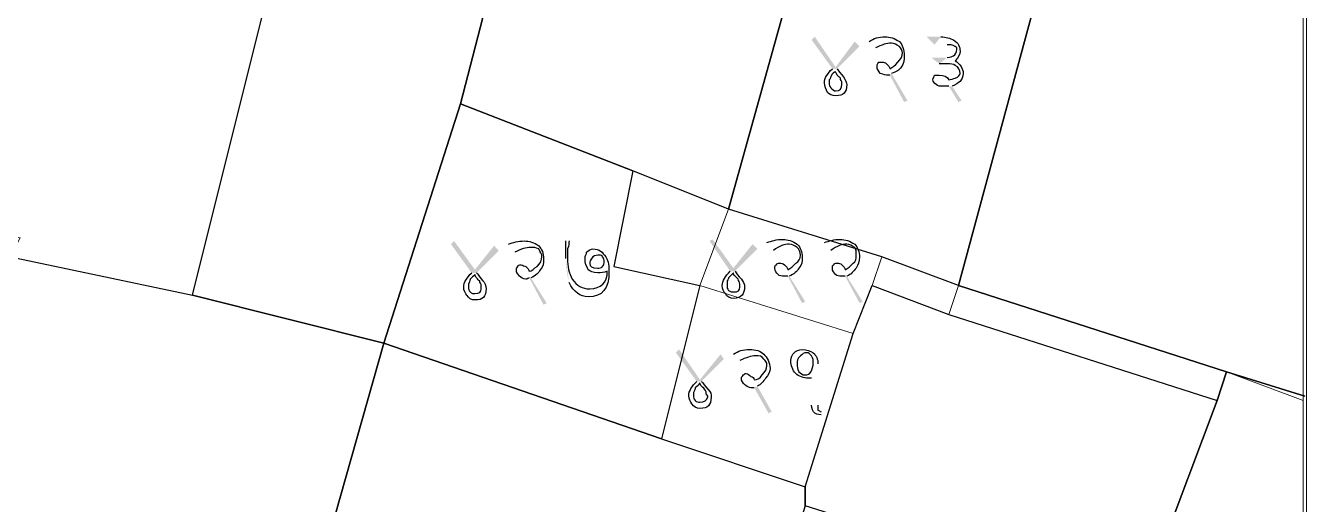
# Model space of a CAD drawing. Header units: inches. Extents: x 5 to 133, y 5 to 145.
# Drawn here: x 83.01 to 99.99, y 96.2 to 102.55 of the extents above; entities that cross this region are included whole.
import ezdxf

# ---------------------------------------------------------------- set-up
doc = ezdxf.new("R2010")
doc.units = ezdxf.units.IN
doc.header["$MEASUREMENT"] = 0
doc.layers.add('PDF_Geometry', color=7, linetype='Continuous')
doc.layers.add('PDF_Solid Fills', color=7, linetype='Continuous')

msp = doc.modelspace()

# ---------------------------------------------------------------- hatches: boundary and pattern name
at = {"layer": 'PDF_Solid Fills', "transparency": 33554559}
h = msp.add_hatch(color=256, dxfattribs=at)
h.paths.add_polyline_path([(93.705, 101.981), (93.43, 102.362), (93.472, 102.404), (93.747, 102.002), (94.001, 102.341), (94.065, 102.277), (93.768, 101.981)], flags=0)
h.paths.add_polyline_path([(94.276, 102.256), (94.192, 102.341)], flags=0)
h.paths.add_polyline_path([(94.488, 101.918), (94.7, 101.558), (94.657, 101.537), (94.467, 101.896)], flags=0)
h.paths.add_polyline_path([(95.059, 102.299), (94.954, 102.404), (95.144, 102.404)], flags=0)
h.paths.add_polyline_path([(95.292, 101.748), (95.419, 101.558), (95.377, 101.537), (95.25, 101.748)], flags=0)
h.paths.add_polyline_path([(95.123, 102.045), (95.017, 102.129), (95.229, 102.129)], flags=0)
h = msp.add_hatch(color=256, dxfattribs=at)
h.paths.add_polyline_path([(92.35, 99.293), (92.075, 99.695), (92.117, 99.716), (92.392, 99.335), (92.646, 99.653), (92.71, 99.589), (92.414, 99.293)], flags=0)
h.paths.add_polyline_path([(92.922, 99.568), (92.837, 99.674)], flags=0)
h.paths.add_polyline_path([(93.133, 99.229), (93.345, 98.891), (93.303, 98.87), (93.112, 99.229)], flags=0)
h.paths.add_polyline_path([(93.684, 99.568), (93.599, 99.674)], flags=0)
h.paths.add_polyline_path([(93.895, 99.229), (94.107, 98.891), (94.065, 98.87), (93.874, 99.229)], flags=0)
h = msp.add_hatch(color=256, dxfattribs=at)
h.paths.add_polyline_path([(88.921, 99.272), (88.646, 99.653), (88.688, 99.695), (88.964, 99.314), (89.218, 99.632), (89.281, 99.568), (88.985, 99.272)], flags=0)
h.paths.add_polyline_path([(89.493, 99.547), (89.408, 99.653)], flags=0)
h.paths.add_polyline_path([(89.704, 99.208), (89.916, 98.87), (89.874, 98.848), (89.683, 99.208)], flags=0)
h.paths.add_polyline_path([(90.17, 99.462, 0.062753), (90.212, 99.145)], flags=0)
h.paths.add_polyline_path([(90.17, 99.695), (90.212, 99.695)], flags=0)
h.paths.add_polyline_path([(90.72, 99.293), (90.72, 99.293)], flags=0)
h = msp.add_hatch(color=256, dxfattribs=at)
h.paths.add_polyline_path([(91.906, 97.832), (91.63, 98.213), (91.673, 98.256), (91.948, 97.854), (92.223, 98.192), (92.265, 98.129), (91.969, 97.832)], flags=0)
h.paths.add_polyline_path([(92.477, 98.108), (92.392, 98.192)], flags=0)
h.paths.add_polyline_path([(92.71, 97.769), (92.9, 97.43), (92.858, 97.409), (92.668, 97.748)], flags=0)
h.paths.add_polyline_path([(93.514, 98.065), (93.514, 97.515)], flags=0)
h.paths.add_polyline_path([(93.557, 97.43), (93.557, 97.388)], flags=0)

# ---------------------------------------------------------------- linework, layer by layer
at = {"layer": 'PDF_Geometry', "lineweight": 13}
msp.add_lwpolyline([(5.059, 125.391), (99.991, 125.391), (99.991, 32.131), (5.059, 32.131)], close=True, dxfattribs=at)
at = {"layer": 'PDF_Geometry', "lineweight": 9}
for points in [[(86.741, 105.071), (87.884, 104.817), (88.138, 106.214), (89.789, 105.452), (88.773, 101.515), (87.757, 98.34), (85.217, 98.975), (82.804, 99.483), (82.931, 99.737), (79.629, 100.372), (79.756, 100.626), (80.01, 102.404), (80.645, 102.277), (81.28, 104.817), (81.661, 106.595)], [(86.741, 105.071), (87.884, 104.817), (88.138, 106.214), (89.789, 105.452), (88.773, 101.515), (87.757, 98.34), (85.217, 98.975), (82.804, 99.483), (82.931, 99.737), (79.629, 100.372), (79.756, 100.626), (80.01, 102.404), (80.645, 102.277), (81.28, 104.817), (81.661, 106.595)], [(91.948, 104.944), (93.599, 104.69), (92.329, 100.118), (91.948, 99.102), (90.805, 99.356), (91.059, 100.626), (88.773, 101.515), (89.789, 105.452)], [(91.948, 104.944), (93.599, 104.69), (92.329, 100.118), (91.948, 99.102), (90.805, 99.356), (91.059, 100.626), (88.773, 101.515), (89.789, 105.452)], [(96.647, 103.801), (95.377, 99.102), (95.25, 98.721), (94.234, 99.102), (94.361, 99.483), (92.329, 100.118), (93.599, 104.69), (95.377, 104.309), (95.25, 103.928)], [(96.647, 103.801), (95.377, 99.102), (95.25, 98.721), (94.234, 99.102), (94.361, 99.483), (92.329, 100.118), (93.599, 104.69), (95.377, 104.309), (95.25, 103.928)], [(99.949, 97.578), (98.933, 97.959), (98.806, 97.578), (95.25, 98.721), (95.377, 99.102), (96.647, 103.801), (99.949, 103.166)], [(99.949, 97.578), (98.933, 97.959), (98.806, 97.578), (95.25, 98.721), (95.377, 99.102), (96.647, 103.801), (99.949, 103.166)], [(91.059, 100.626), (90.805, 99.356), (91.948, 99.102), (91.44, 97.07), (87.757, 98.34), (88.773, 101.515)], [(91.059, 100.626), (90.805, 99.356), (91.948, 99.102), (91.44, 97.07), (87.757, 98.34), (88.773, 101.515)], [(92.329, 100.118), (94.361, 99.483), (94.234, 99.102), (93.98, 98.467), (91.948, 99.102)], [(92.329, 100.118), (94.361, 99.483), (94.234, 99.102), (93.98, 98.467), (91.948, 99.102)], [(87.757, 98.34), (85.598, 90.72), (85.344, 89.958), (80.518, 91.355), (80.772, 92.244), (82.296, 97.578), (81.915, 98.34), (82.042, 99.483), (82.804, 99.356), (82.804, 99.483), (85.217, 98.975)], [(87.757, 98.34), (85.598, 90.72), (85.344, 89.958), (80.518, 91.355), (80.772, 92.244), (82.296, 97.578), (81.915, 98.34), (82.042, 99.483), (82.804, 99.356), (82.804, 99.483), (85.217, 98.975)], [(93.98, 98.467), (93.345, 96.435), (91.44, 97.07), (91.948, 99.102)], [(93.98, 98.467), (93.345, 96.435), (91.44, 97.07), (91.948, 99.102)], [(95.25, 98.721), (98.806, 97.578), (98.044, 95.546), (97.79, 94.657), (97.663, 94.403), (98.044, 94.403), (95.377, 86.656), (94.996, 85.64), (92.964, 86.529), (93.218, 87.545), (95.758, 95.419), (93.345, 96.181), (93.345, 96.435), (93.98, 98.467), (94.234, 99.102)], [(95.25, 98.721), (98.806, 97.578), (98.044, 95.546), (97.79, 94.657), (97.663, 94.403), (98.044, 94.403), (95.377, 86.656), (94.996, 85.64), (92.964, 86.529), (93.218, 87.545), (95.758, 95.419), (93.345, 96.181), (93.345, 96.435), (93.98, 98.467), (94.234, 99.102)], [(91.44, 97.07), (93.345, 96.435), (93.345, 96.181), (90.932, 88.561), (90.678, 87.545), (85.344, 89.958), (85.598, 90.72), (87.757, 98.34)], [(91.44, 97.07), (93.345, 96.435), (93.345, 96.181), (90.932, 88.561), (90.678, 87.545), (85.344, 89.958), (85.598, 90.72), (87.757, 98.34)], [(99.949, 93.895), (99.314, 91.863), (97.536, 85.64), (97.282, 84.751), (94.996, 85.64), (95.377, 86.656), (98.044, 94.403), (97.663, 94.403), (97.79, 94.657), (98.044, 95.546), (98.806, 97.578), (98.933, 97.959), (99.949, 97.578)], [(99.949, 93.895), (99.314, 91.863), (97.536, 85.64), (97.282, 84.751), (94.996, 85.64), (95.377, 86.656), (98.044, 94.403), (97.663, 94.403), (97.79, 94.657), (98.044, 95.546), (98.806, 97.578), (98.933, 97.959), (99.949, 97.578)]]:
    msp.add_lwpolyline(points, close=True, dxfattribs=at)
at = {"layer": 'PDF_Geometry', "color": 21, "lineweight": 13, "true_color": 0xffafaf}
for points in [[(89.789, 105.452), (88.773, 101.515), (87.757, 98.34), (85.217, 98.975), (86.741, 105.071), (87.884, 104.817), (88.138, 106.214)], [(89.789, 105.452), (88.773, 101.515), (87.757, 98.34), (85.217, 98.975), (86.741, 105.071), (87.884, 104.817), (88.138, 106.214)], [(89.789, 105.452), (88.773, 101.515), (87.757, 98.34), (85.217, 98.975), (86.741, 105.071), (87.884, 104.817), (88.138, 106.214)], [(89.789, 105.452), (88.773, 101.515), (87.757, 98.34), (85.217, 98.975), (86.741, 105.071), (87.884, 104.817), (88.138, 106.214)], [(91.948, 104.944), (93.599, 104.69), (92.329, 100.118), (91.059, 100.626), (88.773, 101.515), (89.789, 105.452)], [(91.948, 104.944), (93.599, 104.69), (92.329, 100.118), (91.059, 100.626), (88.773, 101.515), (89.789, 105.452)], [(91.948, 104.944), (93.599, 104.69), (92.329, 100.118), (91.059, 100.626), (88.773, 101.515), (89.789, 105.452)], [(91.948, 104.944), (93.599, 104.69), (92.329, 100.118), (91.059, 100.626), (88.773, 101.515), (89.789, 105.452)], [(96.647, 103.801), (95.377, 99.102), (94.361, 99.483), (92.329, 100.118), (93.599, 104.69), (95.377, 104.309), (95.25, 103.928)], [(96.647, 103.801), (95.377, 99.102), (94.361, 99.483), (92.329, 100.118), (93.599, 104.69), (95.377, 104.309), (95.25, 103.928)], [(96.647, 103.801), (95.377, 99.102), (94.361, 99.483), (92.329, 100.118), (93.599, 104.69), (95.377, 104.309), (95.25, 103.928)], [(96.647, 103.801), (95.377, 99.102), (94.361, 99.483), (92.329, 100.118), (93.599, 104.69), (95.377, 104.309), (95.25, 103.928)], [(91.059, 100.626), (90.805, 99.356), (91.948, 99.102), (91.44, 97.07), (87.757, 98.34), (88.773, 101.515)], [(91.059, 100.626), (90.805, 99.356), (91.948, 99.102), (91.44, 97.07), (87.757, 98.34), (88.773, 101.515)], [(91.059, 100.626), (90.805, 99.356), (91.948, 99.102), (91.44, 97.07), (87.757, 98.34), (88.773, 101.515)], [(91.059, 100.626), (90.805, 99.356), (91.948, 99.102), (91.44, 97.07), (87.757, 98.34), (88.773, 101.515)], [(85.217, 98.975), (87.757, 98.34), (85.598, 90.72), (80.772, 92.244), (82.296, 97.578), (82.804, 99.356), (82.804, 99.483)], [(85.217, 98.975), (87.757, 98.34), (85.598, 90.72), (80.772, 92.244), (82.296, 97.578), (82.804, 99.356), (82.804, 99.483)], [(85.217, 98.975), (87.757, 98.34), (85.598, 90.72), (80.772, 92.244), (82.296, 97.578), (82.804, 99.356), (82.804, 99.483)], [(85.217, 98.975), (87.757, 98.34), (85.598, 90.72), (80.772, 92.244), (82.296, 97.578), (82.804, 99.356), (82.804, 99.483)], [(98.806, 97.578), (98.044, 95.546), (96.52, 95.927), (96.266, 95.038), (97.79, 94.657), (97.663, 94.403), (98.044, 94.403), (95.377, 86.656), (93.218, 87.545), (95.758, 95.419), (93.345, 96.181), (93.345, 96.435), (93.98, 98.467), (94.234, 99.102), (95.25, 98.721)], [(98.806, 97.578), (98.044, 95.546), (96.52, 95.927), (96.266, 95.038), (97.79, 94.657), (97.663, 94.403), (98.044, 94.403), (95.377, 86.656), (93.218, 87.545), (95.758, 95.419), (93.345, 96.181), (93.345, 96.435), (93.98, 98.467), (94.234, 99.102), (95.25, 98.721)], [(98.806, 97.578), (98.044, 95.546), (96.52, 95.927), (96.266, 95.038), (97.79, 94.657), (97.663, 94.403), (98.044, 94.403), (95.377, 86.656), (93.218, 87.545), (95.758, 95.419), (93.345, 96.181), (93.345, 96.435), (93.98, 98.467), (94.234, 99.102), (95.25, 98.721)], [(98.806, 97.578), (98.044, 95.546), (96.52, 95.927), (96.266, 95.038), (97.79, 94.657), (97.663, 94.403), (98.044, 94.403), (95.377, 86.656), (93.218, 87.545), (95.758, 95.419), (93.345, 96.181), (93.345, 96.435), (93.98, 98.467), (94.234, 99.102), (95.25, 98.721)], [(91.44, 97.07), (93.345, 96.435), (93.345, 96.181), (90.932, 88.561), (85.598, 90.72), (87.757, 98.34)], [(91.44, 97.07), (93.345, 96.435), (93.345, 96.181), (90.932, 88.561), (85.598, 90.72), (87.757, 98.34)], [(91.44, 97.07), (93.345, 96.435), (93.345, 96.181), (90.932, 88.561), (85.598, 90.72), (87.757, 98.34)], [(91.44, 97.07), (93.345, 96.435), (93.345, 96.181), (90.932, 88.561), (85.598, 90.72), (87.757, 98.34)]]:
    msp.add_lwpolyline(points, close=True, dxfattribs=at)
at = {"layer": 'PDF_Geometry', "color": 21, "lineweight": 25, "true_color": 0xffafaf}
for points in [[(89.789, 105.452), (88.773, 101.515), (87.757, 98.34), (85.217, 98.975), (86.741, 105.071), (87.884, 104.817), (88.138, 106.214)], [(89.789, 105.452), (88.773, 101.515), (87.757, 98.34), (85.217, 98.975), (86.741, 105.071), (87.884, 104.817), (88.138, 106.214)], [(91.948, 104.944), (93.599, 104.69), (92.329, 100.118), (91.059, 100.626), (88.773, 101.515), (89.789, 105.452)], [(91.948, 104.944), (93.599, 104.69), (92.329, 100.118), (91.059, 100.626), (88.773, 101.515), (89.789, 105.452)], [(96.647, 103.801), (95.377, 99.102), (94.361, 99.483), (92.329, 100.118), (93.599, 104.69), (95.377, 104.309), (95.25, 103.928)], [(96.647, 103.801), (95.377, 99.102), (94.361, 99.483), (92.329, 100.118), (93.599, 104.69), (95.377, 104.309), (95.25, 103.928)], [(99.97, 103.232), (98.171, 103.547), (96.647, 103.801), (99.97, 103.162), (96.647, 103.801), (95.377, 99.102), (98.933, 97.959), (95.377, 99.102), (96.647, 103.801), (99.97, 103.162), (96.647, 103.801), (98.171, 103.547)], [(91.059, 100.626), (90.805, 99.356), (91.948, 99.102), (91.44, 97.07), (87.757, 98.34), (88.773, 101.515)], [(91.059, 100.626), (90.805, 99.356), (91.948, 99.102), (91.44, 97.07), (87.757, 98.34), (88.773, 101.515)], [(85.217, 98.975), (87.757, 98.34), (85.598, 90.72), (80.772, 92.244), (82.296, 97.578), (82.804, 99.356), (82.804, 99.483)], [(85.217, 98.975), (87.757, 98.34), (85.598, 90.72), (80.772, 92.244), (82.296, 97.578), (82.804, 99.356), (82.804, 99.483)], [(98.806, 97.578), (98.044, 95.546), (96.52, 95.927), (96.266, 95.038), (97.79, 94.657), (97.663, 94.403), (98.044, 94.403), (95.377, 86.656), (93.218, 87.545), (95.758, 95.419), (93.345, 96.181), (93.345, 96.435), (93.98, 98.467), (94.234, 99.102), (95.25, 98.721)], [(98.806, 97.578), (98.044, 95.546), (96.52, 95.927), (96.266, 95.038), (97.79, 94.657), (97.663, 94.403), (98.044, 94.403), (95.377, 86.656), (93.218, 87.545), (95.758, 95.419), (93.345, 96.181), (93.345, 96.435), (93.98, 98.467), (94.234, 99.102), (95.25, 98.721)], [(91.44, 97.07), (93.345, 96.435), (93.345, 96.181), (90.932, 88.561), (85.598, 90.72), (87.757, 98.34)], [(91.44, 97.07), (93.345, 96.435), (93.345, 96.181), (90.932, 88.561), (85.598, 90.72), (87.757, 98.34)], [(98.933, 97.959), (98.806, 97.578), (98.044, 95.546), (97.79, 94.657), (97.663, 94.403), (98.044, 94.403), (95.377, 86.656), (97.536, 85.64), (99.314, 91.863), (97.536, 85.64), (95.377, 86.656), (98.044, 94.403), (97.663, 94.403), (97.79, 94.657), (98.044, 95.546), (98.806, 97.578), (98.933, 97.959), (99.97, 97.635), (98.933, 97.959), (99.97, 97.635)]]:
    msp.add_lwpolyline(points, close=True, dxfattribs=at)
at = {"layer": 'PDF_Geometry', "color": 21, "lineweight": 13, "true_color": 0xffafaf}
for points in [[(96.647, 103.801), (95.377, 99.102), (98.933, 97.959), (98.806, 97.578), (98.044, 95.546)], [(98.044, 95.546), (98.806, 97.578), (98.933, 97.959), (99.97, 97.635), (98.933, 97.959), (99.97, 97.635), (98.933, 97.959), (99.97, 97.635), (98.933, 97.959), (99.97, 97.635), (98.933, 97.959), (95.377, 99.102), (96.647, 103.801)], [(95.377, 99.102), (96.647, 103.801)], [(95.377, 99.102), (96.647, 103.801)], [(98.933, 97.959), (95.377, 99.102)], [(98.933, 97.959), (95.377, 99.102)], [(98.806, 97.578), (98.933, 97.959)], [(98.806, 97.578), (98.933, 97.959)], [(98.044, 95.546), (98.806, 97.578)], [(98.044, 95.546), (98.806, 97.578)]]:
    msp.add_lwpolyline(points, dxfattribs=at)
at = {"layer": 'PDF_Geometry', "lineweight": 25}
for points in [[(94.192, 102.341), (94.255, 102.383), (94.319, 102.404), (94.403, 102.404)], [(94.488, 102.32), (94.424, 102.32), (94.361, 102.299), (94.276, 102.256)], [(94.403, 102.404), (94.467, 102.404), (94.53, 102.383), (94.594, 102.341)], [(94.594, 102.277), (94.551, 102.299), (94.53, 102.32), (94.488, 102.32)], [(94.594, 102.341), (94.636, 102.299), (94.657, 102.235), (94.657, 102.15)], [(94.636, 102.193), (94.636, 102.214), (94.615, 102.256), (94.594, 102.277)], [(95.144, 102.404), (95.208, 102.404), (95.271, 102.383), (95.313, 102.362)], [(95.335, 102.277), (95.292, 102.299), (95.271, 102.299), (95.229, 102.299)], [(95.313, 102.362), (95.377, 102.32), (95.398, 102.277), (95.398, 102.214)], [(95.356, 102.235), (95.356, 102.256), (95.356, 102.256), (95.335, 102.277)], [(94.573, 102.066), (94.615, 102.108), (94.636, 102.15), (94.636, 102.193)], [(94.657, 102.15), (94.657, 102.108), (94.657, 102.045), (94.615, 102.002)], [(95.229, 102.129), (95.271, 102.129), (95.292, 102.15), (95.313, 102.15)], [(95.313, 102.15), (95.335, 102.172), (95.356, 102.193), (95.356, 102.235)], [(95.398, 102.214), (95.398, 102.172), (95.377, 102.129), (95.335, 102.087)], [(93.599, 101.791), (93.599, 101.854), (93.641, 101.918), (93.705, 101.981)], [(93.747, 101.939), (93.726, 101.939), (93.705, 101.918), (93.684, 101.875)], [(93.768, 101.896), (93.768, 101.918), (93.747, 101.918), (93.747, 101.939)], [(93.768, 101.981), (93.789, 101.939), (93.811, 101.918), (93.853, 101.875)], [(94.297, 102.002), (94.297, 102.023), (94.297, 102.045), (94.319, 102.066)], [(94.34, 101.918), (94.319, 101.939), (94.297, 101.981), (94.297, 102.002)], [(94.319, 102.066), (94.319, 102.066), (94.34, 102.066), (94.361, 102.066)], [(94.361, 102.066), (94.382, 102.066), (94.403, 102.066), (94.424, 102.045)], [(94.424, 102.045), (94.446, 102.023), (94.467, 102.002), (94.467, 101.981)], [(94.467, 101.981), (94.509, 102.002), (94.53, 102.023), (94.573, 102.066)], [(94.615, 102.002), (94.594, 101.96), (94.551, 101.939), (94.488, 101.918)], [(95.165, 102.045), (95.144, 102.045), (95.144, 102.045), (95.123, 102.045)], [(95.229, 102.045), (95.208, 102.045), (95.186, 102.045), (95.165, 102.045)], [(95.335, 102.023), (95.313, 102.045), (95.271, 102.045), (95.229, 102.045)], [(95.335, 102.087), (95.398, 102.045), (95.44, 101.981), (95.44, 101.918)], [(95.398, 101.918), (95.398, 101.96), (95.377, 102.002), (95.335, 102.023)], [(93.641, 101.664), (93.62, 101.706), (93.599, 101.748), (93.599, 101.791)], [(93.684, 101.875), (93.684, 101.875), (93.684, 101.854), (93.662, 101.833)], [(93.662, 101.833), (93.662, 101.812), (93.662, 101.812), (93.662, 101.791)], [(93.662, 101.791), (93.662, 101.769), (93.662, 101.748), (93.684, 101.727)], [(93.747, 101.685), (93.811, 101.685), (93.832, 101.727), (93.832, 101.769)], [(93.895, 101.769), (93.895, 101.664), (93.853, 101.621), (93.747, 101.621)], [(93.811, 101.854), (93.789, 101.875), (93.789, 101.875), (93.768, 101.896)], [(93.832, 101.791), (93.832, 101.812), (93.811, 101.833), (93.811, 101.854)], [(93.832, 101.769), (93.832, 101.769), (93.832, 101.791), (93.832, 101.791)], [(93.853, 101.875), (93.874, 101.833), (93.895, 101.791), (93.895, 101.769)], [(94.424, 101.896), (94.382, 101.896), (94.361, 101.918), (94.34, 101.918)], [(94.467, 101.896), (94.446, 101.896), (94.424, 101.896), (94.424, 101.896)], [(95.038, 101.833), (95.038, 101.854), (95.059, 101.875), (95.059, 101.896)], [(95.081, 101.769), (95.059, 101.791), (95.038, 101.812), (95.038, 101.833)], [(95.059, 101.896), (95.081, 101.896), (95.102, 101.896), (95.123, 101.896)], [(95.165, 101.748), (95.144, 101.748), (95.102, 101.748), (95.081, 101.769)], [(95.123, 101.896), (95.186, 101.896), (95.229, 101.875), (95.25, 101.833)], [(95.25, 101.748), (95.229, 101.748), (95.208, 101.748), (95.165, 101.748)], [(95.25, 101.833), (95.271, 101.833), (95.313, 101.854), (95.335, 101.854)], [(95.398, 101.812), (95.377, 101.791), (95.335, 101.769), (95.292, 101.748)], [(95.335, 101.854), (95.377, 101.875), (95.398, 101.896), (95.398, 101.918)], [(95.44, 101.918), (95.44, 101.875), (95.419, 101.833), (95.398, 101.812)], [(93.747, 101.621), (93.705, 101.621), (93.662, 101.642), (93.641, 101.664)], [(93.684, 101.727), (93.705, 101.706), (93.726, 101.685), (93.747, 101.685)], [(92.837, 99.674), (92.9, 99.695), (92.964, 99.716), (93.049, 99.716)], [(93.049, 99.716), (93.112, 99.716), (93.176, 99.695), (93.239, 99.653)], [(93.599, 99.674), (93.662, 99.695), (93.726, 99.716), (93.811, 99.716)], [(93.811, 99.716), (93.874, 99.716), (93.938, 99.695), (94.001, 99.653)], [(89.408, 99.653), (89.472, 99.674), (89.535, 99.695), (89.62, 99.695)], [(89.704, 99.61), (89.641, 99.61), (89.577, 99.589), (89.493, 99.547)], [(89.62, 99.695), (89.683, 99.695), (89.747, 99.674), (89.81, 99.632)], [(89.81, 99.589), (89.768, 99.61), (89.747, 99.61), (89.704, 99.61)], [(89.81, 99.632), (89.853, 99.589), (89.874, 99.526), (89.874, 99.462)], [(89.853, 99.483), (89.853, 99.526), (89.831, 99.547), (89.81, 99.589)], [(90.17, 99.462), (90.17, 99.526), (90.17, 99.61), (90.17, 99.695)], [(90.212, 99.695), (90.212, 99.674), (90.212, 99.632), (90.191, 99.589)], [(90.191, 99.589), (90.191, 99.526), (90.191, 99.483), (90.191, 99.462)], [(90.424, 99.462), (90.424, 99.505), (90.445, 99.526), (90.445, 99.547)], [(90.445, 99.547), (90.466, 99.568), (90.509, 99.589), (90.53, 99.589)], [(90.53, 99.589), (90.615, 99.589), (90.657, 99.547), (90.699, 99.483)], [(93.133, 99.653), (93.07, 99.653), (93.006, 99.632), (92.922, 99.568)], [(93.239, 99.61), (93.197, 99.632), (93.176, 99.653), (93.133, 99.653)], [(93.239, 99.653), (93.281, 99.61), (93.303, 99.547), (93.303, 99.483)], [(93.281, 99.505), (93.281, 99.547), (93.26, 99.589), (93.239, 99.61)], [(93.895, 99.653), (93.832, 99.653), (93.768, 99.632), (93.684, 99.568)], [(94.001, 99.61), (93.959, 99.632), (93.938, 99.653), (93.895, 99.653)], [(94.001, 99.653), (94.043, 99.61), (94.065, 99.547), (94.065, 99.483)], [(94.022, 99.505), (94.022, 99.547), (94.022, 99.589), (94.001, 99.61)], [(89.535, 99.356), (89.535, 99.378), (89.556, 99.378), (89.577, 99.378)], [(89.577, 99.378), (89.599, 99.378), (89.62, 99.356), (89.641, 99.356)], [(89.789, 99.356), (89.831, 99.399), (89.853, 99.441), (89.853, 99.483)], [(89.874, 99.462), (89.874, 99.399), (89.874, 99.356), (89.831, 99.314)], [(90.191, 99.462), (90.191, 99.356), (90.212, 99.272), (90.255, 99.187)], [(90.466, 99.314), (90.445, 99.356), (90.424, 99.399), (90.424, 99.462)], [(90.53, 99.483), (90.488, 99.441), (90.488, 99.42), (90.488, 99.399)], [(90.488, 99.399), (90.488, 99.356), (90.509, 99.335), (90.593, 99.335)], [(90.615, 99.505), (90.593, 99.505), (90.551, 99.505), (90.53, 99.483)], [(90.657, 99.483), (90.657, 99.505), (90.636, 99.505), (90.615, 99.505)], [(90.678, 99.42), (90.678, 99.441), (90.678, 99.462), (90.657, 99.483)], [(90.657, 99.356), (90.678, 99.378), (90.678, 99.399), (90.678, 99.42)], [(90.699, 99.483), (90.742, 99.42), (90.742, 99.356), (90.742, 99.293)], [(92.943, 99.335), (92.943, 99.356), (92.943, 99.378), (92.964, 99.378)], [(92.964, 99.378), (92.964, 99.399), (92.985, 99.399), (93.006, 99.399)], [(93.006, 99.399), (93.027, 99.399), (93.049, 99.399), (93.07, 99.378)], [(93.07, 99.378), (93.091, 99.356), (93.112, 99.335), (93.112, 99.314)], [(93.112, 99.314), (93.154, 99.335), (93.176, 99.356), (93.218, 99.399)], [(93.218, 99.399), (93.26, 99.42), (93.281, 99.462), (93.281, 99.505)], [(93.303, 99.483), (93.303, 99.42), (93.303, 99.378), (93.26, 99.335)], [(93.705, 99.335), (93.705, 99.356), (93.705, 99.378), (93.726, 99.378)], [(93.726, 99.378), (93.726, 99.399), (93.747, 99.399), (93.768, 99.399)], [(93.768, 99.399), (93.789, 99.399), (93.811, 99.399), (93.832, 99.378)], [(93.832, 99.378), (93.853, 99.356), (93.874, 99.335), (93.874, 99.314)], [(93.874, 99.314), (93.916, 99.335), (93.938, 99.356), (93.98, 99.399)], [(93.98, 99.399), (94.022, 99.42), (94.022, 99.462), (94.022, 99.505)], [(94.065, 99.483), (94.065, 99.42), (94.043, 99.378), (94.022, 99.335)], [(88.815, 99.081), (88.815, 99.145), (88.858, 99.208), (88.921, 99.272)], [(88.964, 99.251), (88.942, 99.229), (88.921, 99.208), (88.9, 99.187)], [(88.985, 99.208), (88.985, 99.208), (88.964, 99.229), (88.964, 99.251)], [(88.985, 99.272), (89.006, 99.251), (89.027, 99.208), (89.069, 99.166)], [(89.027, 99.166), (89.006, 99.166), (89.006, 99.187), (88.985, 99.208)], [(89.514, 99.314), (89.514, 99.335), (89.514, 99.335), (89.535, 99.356)], [(89.556, 99.229), (89.535, 99.251), (89.514, 99.272), (89.514, 99.314)], [(89.641, 99.187), (89.599, 99.187), (89.577, 99.208), (89.556, 99.229)], [(89.641, 99.356), (89.662, 99.335), (89.683, 99.314), (89.683, 99.293)], [(89.683, 99.208), (89.662, 99.187), (89.641, 99.187), (89.641, 99.187)], [(89.683, 99.293), (89.726, 99.293), (89.747, 99.335), (89.789, 99.356)], [(89.831, 99.314), (89.81, 99.272), (89.768, 99.229), (89.704, 99.208)], [(90.593, 99.272), (90.53, 99.272), (90.488, 99.293), (90.466, 99.314)], [(90.742, 99.293), (90.742, 99.06), (90.657, 98.954), (90.466, 98.954)], [(90.488, 99.06), (90.636, 99.06), (90.72, 99.145), (90.72, 99.293)], [(90.593, 99.335), (90.615, 99.335), (90.636, 99.335), (90.657, 99.356)], [(90.72, 99.293), (90.678, 99.272), (90.636, 99.272), (90.593, 99.272)], [(92.244, 99.102), (92.244, 99.166), (92.287, 99.229), (92.35, 99.293)], [(92.329, 99.208), (92.329, 99.208), (92.329, 99.187), (92.308, 99.166)], [(92.392, 99.272), (92.371, 99.251), (92.35, 99.229), (92.329, 99.208)], [(92.414, 99.229), (92.414, 99.229), (92.392, 99.251), (92.392, 99.272)], [(92.414, 99.293), (92.435, 99.272), (92.456, 99.229), (92.498, 99.187)], [(92.456, 99.187), (92.456, 99.187), (92.435, 99.208), (92.414, 99.229)], [(92.985, 99.251), (92.964, 99.272), (92.943, 99.293), (92.943, 99.335)], [(93.07, 99.229), (93.027, 99.229), (93.006, 99.229), (92.985, 99.251)], [(93.112, 99.229), (93.091, 99.229), (93.07, 99.229), (93.07, 99.229)], [(93.26, 99.335), (93.239, 99.293), (93.197, 99.251), (93.133, 99.229)], [(93.747, 99.251), (93.726, 99.272), (93.705, 99.293), (93.705, 99.335)], [(93.832, 99.229), (93.789, 99.229), (93.768, 99.229), (93.747, 99.251)], [(93.874, 99.229), (93.853, 99.229), (93.832, 99.229), (93.832, 99.229)], [(94.022, 99.335), (93.98, 99.293), (93.959, 99.251), (93.895, 99.229)], [(88.858, 98.975), (88.837, 98.997), (88.815, 99.039), (88.815, 99.081)], [(88.9, 99.187), (88.9, 99.187), (88.9, 99.166), (88.879, 99.124)], [(88.879, 99.124), (88.879, 99.124), (88.879, 99.102), (88.879, 99.081)], [(88.879, 99.081), (88.879, 99.06), (88.879, 99.039), (88.9, 99.018)], [(88.964, 98.997), (89.027, 98.997), (89.048, 99.018), (89.048, 99.06)], [(89.112, 99.06), (89.112, 98.954), (89.069, 98.912), (88.964, 98.912)], [(89.048, 99.102), (89.048, 99.124), (89.027, 99.145), (89.027, 99.166)], [(89.048, 99.06), (89.048, 99.081), (89.048, 99.081), (89.048, 99.102)], [(89.069, 99.166), (89.091, 99.145), (89.112, 99.102), (89.112, 99.06)], [(90.466, 98.954), (90.361, 98.954), (90.276, 99.018), (90.212, 99.145)], [(90.255, 99.187), (90.318, 99.102), (90.382, 99.06), (90.488, 99.06)], [(92.287, 98.997), (92.265, 99.018), (92.244, 99.06), (92.244, 99.102)], [(92.308, 99.166), (92.308, 99.145), (92.308, 99.124), (92.308, 99.102)], [(92.308, 99.102), (92.308, 99.081), (92.308, 99.06), (92.329, 99.039)], [(92.329, 99.039), (92.35, 99.018), (92.371, 99.018), (92.392, 99.018)], [(92.392, 99.018), (92.456, 99.018), (92.477, 99.039), (92.477, 99.081)], [(92.541, 99.081), (92.541, 98.997), (92.498, 98.933), (92.392, 98.933)], [(92.477, 99.124), (92.477, 99.145), (92.456, 99.166), (92.456, 99.187)], [(92.477, 99.081), (92.477, 99.102), (92.477, 99.102), (92.477, 99.124)], [(92.498, 99.187), (92.519, 99.166), (92.541, 99.124), (92.541, 99.081)], [(88.964, 98.912), (88.921, 98.912), (88.879, 98.933), (88.858, 98.975)], [(88.9, 99.018), (88.921, 98.997), (88.942, 98.997), (88.964, 98.997)], [(92.392, 98.933), (92.35, 98.933), (92.308, 98.954), (92.287, 98.997)], [(92.392, 98.192), (92.456, 98.235), (92.519, 98.256), (92.604, 98.256)], [(92.604, 98.256), (92.689, 98.256), (92.752, 98.235), (92.795, 98.192)], [(92.795, 98.192), (92.837, 98.15), (92.879, 98.086), (92.879, 98.002)], [(93.154, 98.108), (93.154, 98.15), (93.176, 98.192), (93.197, 98.213)], [(93.197, 98.213), (93.218, 98.235), (93.26, 98.256), (93.303, 98.256)], [(93.366, 98.213), (93.324, 98.213), (93.303, 98.192), (93.281, 98.171)], [(93.303, 98.256), (93.366, 98.256), (93.408, 98.235), (93.451, 98.213)], [(93.43, 98.171), (93.408, 98.192), (93.387, 98.213), (93.366, 98.213)], [(93.451, 98.213), (93.493, 98.171), (93.514, 98.129), (93.514, 98.065)], [(92.689, 98.171), (92.625, 98.171), (92.562, 98.15), (92.477, 98.108)], [(92.795, 98.129), (92.773, 98.171), (92.731, 98.171), (92.689, 98.171)], [(92.773, 97.917), (92.816, 97.959), (92.837, 98.002), (92.837, 98.044)], [(92.837, 98.044), (92.837, 98.086), (92.816, 98.108), (92.795, 98.129)], [(93.218, 97.938), (93.176, 97.981), (93.154, 98.044), (93.154, 98.108)], [(93.281, 98.171), (93.239, 98.129), (93.239, 98.108), (93.239, 98.065)], [(93.239, 98.065), (93.239, 98.023), (93.239, 98.002), (93.26, 97.959)], [(93.345, 97.917), (93.408, 97.917), (93.451, 97.981), (93.451, 98.086)], [(93.451, 98.086), (93.451, 98.108), (93.451, 98.129), (93.43, 98.171)], [(92.498, 97.875), (92.498, 97.896), (92.519, 97.896), (92.519, 97.917)], [(92.541, 97.79), (92.519, 97.811), (92.498, 97.832), (92.498, 97.875)], [(92.519, 97.917), (92.541, 97.917), (92.541, 97.938), (92.562, 97.938)], [(92.562, 97.938), (92.583, 97.938), (92.604, 97.917), (92.625, 97.896)], [(92.625, 97.896), (92.646, 97.896), (92.668, 97.875), (92.668, 97.854)], [(92.668, 97.854), (92.71, 97.854), (92.752, 97.875), (92.773, 97.917)], [(92.816, 97.875), (92.795, 97.832), (92.752, 97.79), (92.71, 97.769)], [(92.879, 98.002), (92.879, 97.959), (92.858, 97.917), (92.816, 97.875)], [(93.387, 97.875), (93.324, 97.875), (93.26, 97.896), (93.218, 97.938)], [(93.26, 97.959), (93.281, 97.938), (93.303, 97.917), (93.345, 97.917)], [(93.43, 97.875), (93.408, 97.875), (93.408, 97.875), (93.387, 97.875)], [(91.8, 97.642), (91.8, 97.705), (91.842, 97.769), (91.906, 97.832)], [(91.884, 97.748), (91.884, 97.727), (91.884, 97.727), (91.863, 97.684)], [(91.863, 97.684), (91.863, 97.663), (91.863, 97.663), (91.863, 97.642)], [(91.948, 97.811), (91.927, 97.79), (91.927, 97.769), (91.884, 97.748)], [(91.969, 97.769), (91.969, 97.769), (91.948, 97.79), (91.948, 97.811)], [(91.969, 97.832), (91.99, 97.811), (92.011, 97.769), (92.054, 97.727)], [(92.011, 97.727), (92.011, 97.727), (91.99, 97.748), (91.969, 97.769)], [(92.033, 97.663), (92.033, 97.684), (92.033, 97.705), (92.011, 97.727)], [(92.054, 97.727), (92.096, 97.684), (92.096, 97.663), (92.096, 97.621)], [(92.625, 97.748), (92.604, 97.748), (92.562, 97.769), (92.541, 97.79)], [(92.668, 97.748), (92.646, 97.748), (92.646, 97.748), (92.625, 97.748)], [(91.842, 97.536), (91.821, 97.557), (91.8, 97.6), (91.8, 97.642)], [(91.948, 97.473), (91.906, 97.473), (91.863, 97.494), (91.842, 97.536)], [(91.863, 97.642), (91.863, 97.621), (91.863, 97.6), (91.884, 97.578)], [(91.884, 97.578), (91.906, 97.557), (91.927, 97.557), (91.948, 97.557)], [(91.948, 97.557), (92.011, 97.557), (92.033, 97.578), (92.054, 97.621)], [(92.096, 97.621), (92.096, 97.515), (92.054, 97.473), (91.948, 97.473)], [(92.054, 97.621), (92.054, 97.621), (92.054, 97.642), (92.033, 97.663)], [(93.472, 97.409), (93.451, 97.43), (93.43, 97.473), (93.43, 97.515)], [(93.514, 97.515), (93.514, 97.494), (93.514, 97.473), (93.514, 97.451)], [(93.557, 97.388), (93.514, 97.388), (93.472, 97.409), (93.472, 97.409)], [(93.514, 97.451), (93.535, 97.451), (93.535, 97.43), (93.557, 97.43)]]:
    msp.add_open_spline(points, degree=3, dxfattribs=at)

doc.saveas('drawing.dxf')
